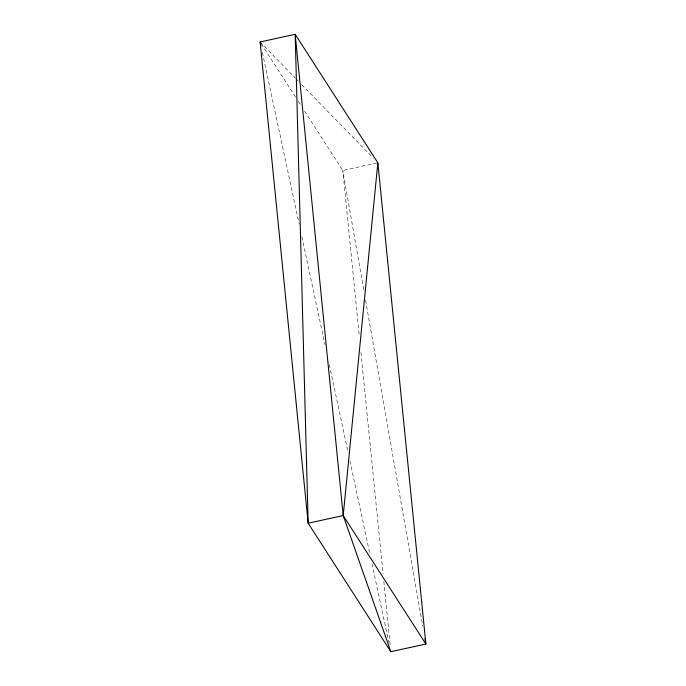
<?xml version="1.0" encoding="UTF-8"?>
<svg xmlns="http://www.w3.org/2000/svg" width="686" height="686" viewBox="0 0 686 686"><rect width="100%" height="100%" fill="white"/><g stroke="black" fill="none" stroke-linecap="round" stroke-linejoin="round"><path stroke-width="0.51" stroke-dasharray="3.43 2.57" d="M376.82 163.011L342.794 170.454L304.635 111.149M260.114 41.966L295.134 77.904M295.88 78.676L298.118 80.965M301.84 84.79L373.381 158.2M261.272 43.767L295.958 97.678M298.273 101.271L301.163 105.764M262.361 52.445L299.19 224.253M301.891 236.833L325.018 344.741M329.289 364.643L348.154 452.649M349.954 461.026L369.943 554.271M371.966 563.695L388.808 642.268M363.709 289.638L342.794 170.454L359.267 335.48M365.561 300.185L422.739 626.104M360.965 352.518L383.071 573.976M383.817 581.428L390.3 646.375"/><path stroke-width="1.03" d="M390.831 651.7L343.206 515.546L377.849 162.788L295.169 34.3L260.114 41.966L308.151 523.212L390.831 651.7L425.886 644.034L377.849 162.788M343.206 515.546L308.151 523.212L295.169 34.3L343.206 515.546L425.886 644.034L424.96 638.76M260.114 41.966L261.014 46.159"/></g></svg>
